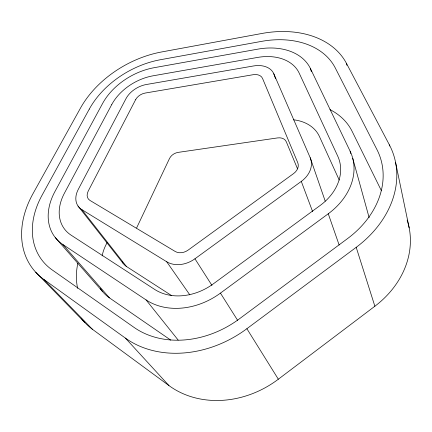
<?xml version="1.0" encoding="UTF-8"?>
<svg xmlns="http://www.w3.org/2000/svg" width="432" height="432" viewBox="0 0 432 432"><rect width="100%" height="100%" fill="white"/><g stroke="black" fill="none" stroke-linecap="round" stroke-linejoin="round"><path stroke-width="0.65" d="M136.609 227.956L169.484 158.544A9.158 6.739 -29.3 0 1 178.178 152.377L277.587 137.916A9.553 7.22 -21.9 0 1 286.292 141.766L297.535 168.869M107.039 242.633L105.683 245.403A43.114 33.529 -36.3 0 0 102.152 255.917M81.157 318.168A86.206 67.948 -36.6 0 0 92.426 329.292L168.944 385.571A92.702 79.542 -34.4 0 0 278.338 379.215L374.868 306.234A91.724 77.026 -19.2 0 0 407.138 220.066M43.891 279.466L125.383 338.094A103.777 83.867 -33.3 0 0 246.877 328.709L356.2 247.32A102.508 80.941 -20.9 0 0 389.372 144.833L346.459 63.374A93.377 67.181 -22.5 0 0 261.949 33.464L161.633 51.959A89.267 62.37 -29.3 0 0 80.465 108.135L32.908 193.817A95.672 70.373 -35.5 0 0 43.891 279.466L92.426 329.292M62.867 244.523L146.054 299.9A64.946 51.964 -33.1 0 0 220.439 293.117L328.261 213.77A64.141 50.139 -21.2 0 0 350.136 151.216L310.419 68.531A58.379 41.542 -22.6 0 0 257.909 49.129L154.294 67.667A55.793 38.534 -29.3 0 0 102.524 103.577L54.864 191.684A59.827 43.535 -35.3 0 0 62.867 244.523L109.453 297.875L170.753 340.119M81.821 209.623L166.698 261.749A25.229 19.996 -33 0 0 194.94 258.79L301.298 181.397A24.91 19.283 -21.4 0 0 310.203 157.712L273.796 73.764A22.653 15.946 -22.7 0 0 253.573 65.956L146.426 84.494A21.638 14.78 -29.2 0 0 125.939 98.744L78.257 189.416A23.22 16.718 -35.1 0 0 81.821 209.623L126.457 266.485L171.725 295.666M35.678 272.187L84.58 322.277M125.383 338.094L168.944 385.571M55.372 237.681L102.292 291.238M146.054 299.9L178.157 340.07M78.052 206.075L122.855 263.029M166.698 261.749L189.821 294.851M194.94 258.79L211.955 285.401M220.439 293.117L237.649 320.35M246.877 328.709L278.338 379.215M381.407 190.728L352.118 131.344A74.137 56.981 -21.6 0 0 329.951 109.588M339.223 180.068L319.442 136.517A42.163 32.135 -21.7 0 0 293.414 119.777M301.298 181.397L312.606 211.577M273.796 73.764L275.6 78.824M328.261 213.77L339.131 244.998M310.203 157.712L325.22 201.166M356.2 247.32L374.868 306.234M310.419 68.531L311.391 71.755M350.136 151.216L350.806 153.635M352.75 158.355L369.139 217.647M346.459 63.374L346.945 65.329M389.372 144.833L389.632 146.043M395.588 162.491L409.174 227.88M77.636 288.344A75.794 59.427 -36.5 0 1 77.863 263.218M109.453 297.875A53.854 42.098 -36.4 0 1 100.337 288.538M126.457 266.485A20.876 16.195 -36.3 0 1 122.175 261.927M135.594 99.722L88.231 191.074A10.778 7.76 -35.1 0 0 89.975 200.432L175.187 251.462A11.713 9.283 -33 0 0 188.206 250.052L293.571 173.599A11.561 8.953 -21.4 0 0 297.756 162.68L262.532 78.403A10.514 7.403 -22.7 0 0 253.163 74.709L145.174 93.053A10.044 6.858 -29.2 0 0 135.594 99.722M111.748 104.56L64.368 193.304A47.515 34.56 -35.3 0 0 71.113 235.17L154.651 289.418A51.575 41.245 -33.1 0 0 213.311 283.856L320.117 205.497A50.938 39.798 -21.2 0 0 337.738 156.152L299.198 73.138A46.364 32.978 -22.6 0 0 257.548 57.429L153.139 75.794A44.312 30.596 -29.3 0 0 111.748 104.56M89.289 109.112L41.974 195.399A83.457 61.349 -35.4 0 0 52.229 269.951L134.082 327.424A90.515 73.089 -33.2 0 0 239.328 318.892L347.609 238.54A89.408 70.551 -21 0 0 377.023 149.737L335.275 67.954A81.454 58.568 -22.5 0 0 261.63 41.359L160.574 59.697A77.879 54.378 -29.3 0 0 89.289 109.112"/></g></svg>
